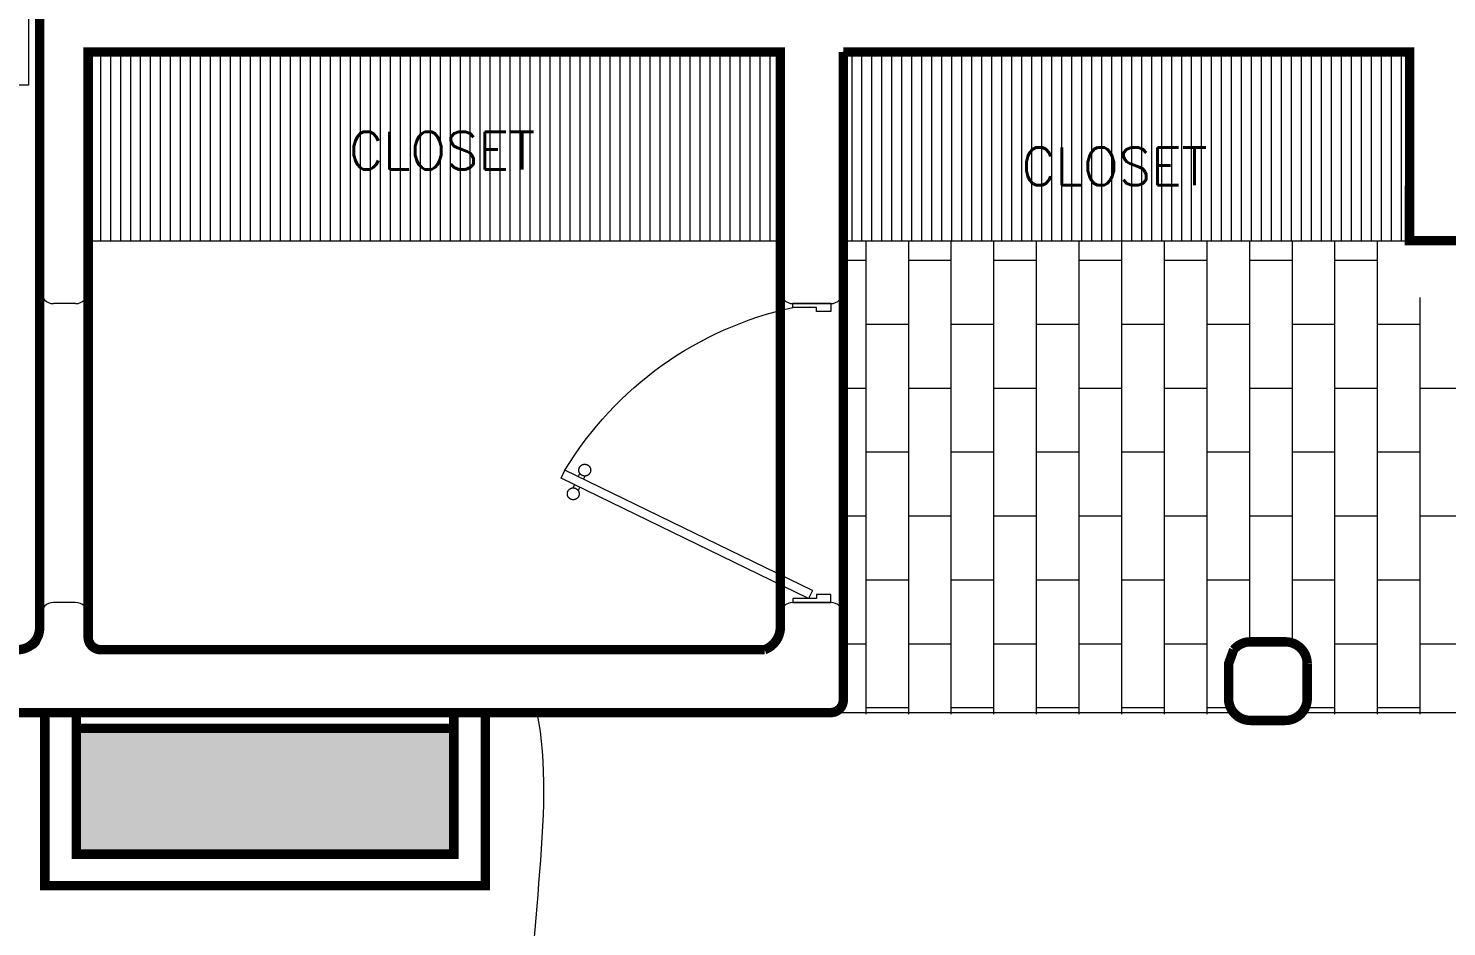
# Model space of a CAD drawing. Header units: metres. Extents: x 113 to 2416, y -346 to 476.
# Drawn here: x 131.527 to 136.035, y -202.112 to -199.256 of the extents above; entities that cross this region are included whole.
import ezdxf

# ---------------------------------------------------------------- set-up
doc = ezdxf.new("R2010")
doc.units = ezdxf.units.M
doc.linetypes.add('0', pattern=[0])
doc.layers.get('0').update_dxf_attribs({"color": 250, "linetype": '0', "lineweight": 20})
for name, color, linetype, lineweight in [('A-DOOR', 35, 'Continuous', 5), ('A-WALL', 250, 'Continuous', 20), ('baños', 140, 'Continuous', 0), ('closets', 253, 'Continuous', 0), ('MOBILIARIOS', 252, 'Continuous', 0), ('piso', 253, 'Continuous', 0), ('textos', 7, 'Continuous', 0)]:
    doc.layers.add(name, color=color, linetype=linetype, lineweight=lineweight)
doc.layers.add('hatch piso', color=253, linetype='Continuous', lineweight=0, transparency=0.7)
doc.layers.add('REVESTIMIENTO EXTERIOR', color=7, linetype='Continuous', lineweight=5, true_color=0xffdebd)
doc.styles.get("Standard").update_dxf_attribs({"font": 'arial.ttf', "height": 0.1875})

# ---------------------------------------------------------------- blocks, each defined once
blk = doc.blocks.new('puerta 1.00')
at = {"layer": 'A-DOOR'}
for p, q in [((-0.15, -0.0125), (-0.9369, -0.3949)), ((-0.1376, -0.038), (-0.9245, -0.4204)), ((-0.1376, -0.038), (-0.15, -0.0125)), ((-0.8777, -0.3661), (-0.8826, -0.3559)), ((-0.9369, -0.3949), (-0.9245, -0.4204)), ((-0.8946, -0.3743), (-0.8996, -0.3641)), ((-0.8822, -0.3998), (-0.8772, -0.4101)), ((-0.8653, -0.3916), (-0.8603, -0.4018))]:
    blk.add_line(p, q, dxfattribs=at)
for points in [[(-0.08, 0), (-0.08, -0.025), (-0.125, -0.025), (-0.125, -0.0125), (-0.2, -0.0125), (-0.2, 0), (-0.08, 0)], [(-0.08, -0.95), (-0.08, -0.925), (-0.125, -0.925), (-0.125, -0.9375), (-0.2, -0.9375), (-0.2, -0.95), (-0.08, -0.95)]]:
    blk.add_lwpolyline(points, dxfattribs=at)
blk.add_arc((0.0366, 0.1602), 1.1229, 211.1336, 257.8343, dxfattribs=at)
for points in [[(-0.8982, -0.3642), (-0.9033, -0.3642), (-0.912, -0.3591), (-0.917, -0.3504), (-0.917, -0.3403), (-0.912, -0.3316), (-0.9033, -0.3265), (-0.8932, -0.3265), (-0.8844, -0.3316), (-0.8794, -0.3403), (-0.8794, -0.3504), (-0.8844, -0.3591), (-0.8932, -0.3642), (-0.8982, -0.3642)], [(-0.8617, -0.4394), (-0.8667, -0.4394), (-0.8754, -0.4344), (-0.8805, -0.4256), (-0.8805, -0.4156), (-0.8754, -0.4068), (-0.8667, -0.4018), (-0.8566, -0.4018), (-0.8479, -0.4068), (-0.8428, -0.4156), (-0.8428, -0.4257), (-0.8479, -0.4344), (-0.8566, -0.4394), (-0.8617, -0.4394)]]:
    blk.add_open_spline(points, degree=2, dxfattribs=at)
blk = doc.blocks.new('PL BASE 1N NASAS 09')
at = {"layer": 'closets', "transparency": 33554687}
h = blk.add_hatch(dxfattribs=at)
h.set_pattern_fill('LINE', color=256, scale=0.01, angle=90)
h.set_pattern_definition([(90, (85.973437, 55.724378), (-0.03175, 2e-18), [])])
h.paths.add_polyline_path([(-108.9329, -39.1497), (-108.9329, -39.7497)], flags=0)
h.paths.add_polyline_path([(-107.8863, -39.1497), (-107.8863, -39.7497), (-110.0811, -39.7497), (-110.0811, -39.1497)])
h = blk.add_hatch(dxfattribs=at)
h.set_pattern_fill('LINE', color=256, scale=0.01, angle=90)
h.set_pattern_definition([(90, (87.98024, 55.724378), (-0.03175, 2e-18), [])])
h.paths.add_polyline_path([(-106.9261, -39.161), (-106.9261, -39.7497)], flags=16)
h.paths.add_polyline_path([(-105.881, -39.1497), (-105.881, -39.7497), (-107.6815, -39.7497), (-107.6815, -39.1497)])
at = {"layer": 'A-WALL'}
for p, q in [((-110.2311, -39.9097), (-110.2311, -36.5397)), ((-110.0811, -39.9097), (-110.0811, -39.1497)), ((-110.0811, -39.1497), (-107.8811, -39.1497)), ((-107.8811, -39.1497), (-107.8811, -39.9097)), ((-107.6811, -39.1497), (-105.881, -39.1497)), ((-107.6811, -39.1497), (-107.6811, -39.9097)), ((-105.881, -39.7497), (-105.881, -39.1497)), ((-105.881, -39.4497), (-105.881, -39.5497)), ((-104.971, -39.7497), (-105.8815, -39.7497)), ((-110.1211, -39.9497), (-110.1911, -39.9497)), ((-107.7211, -39.9497), (-107.8411, -39.9497)), ((-110.1211, -40.8997), (-110.1911, -40.8997)), ((-107.7211, -40.8997), (-107.8411, -40.8997)), ((-110.2311, -40.9397), (-110.2311, -41.0097)), ((-110.0811, -40.9397), (-110.0811, -41.0097)), ((-107.8811, -40.9397), (-107.8811, -41.0097)), ((-107.8811, -40.9697), (-107.8811, -40.9797)), ((-107.6811, -40.9397), (-107.6811, -41.2097)), ((-110.2711, -41.0497), (-112.399, -41.0497)), ((-107.9211, -41.0497), (-110.0411, -41.0497)), ((-107.7211, -41.2497), (-112.4011, -41.2497))]:
    blk.add_line(p, q, dxfattribs=at)
blk.add_lwpolyline([(-106.3867, -41.2748), (-106.2767, -41.2748, 0.414214), (-106.2067, -41.2048), (-106.2067, -41.0948, 0.414214), (-106.2767, -41.0248), (-106.3867, -41.0248, 0.414214), (-106.4567, -41.0948), (-106.4567, -41.2048, 0.414214)], format="xyb", close=True, dxfattribs=at)
for centre, start, end in [((-110.1911, -39.9097), 180, 270), ((-110.1211, -39.9097), 270, 0), ((-107.8411, -39.9097), 180, 270), ((-107.7211, -39.9097), 270, 360), ((-110.1911, -40.9397), 90, 180), ((-110.1211, -40.9397), 360, 90), ((-107.8411, -40.9397), 90, 180), ((-107.7211, -40.9397), 0, 90), ((-110.2711, -41.0097), 270, 0), ((-110.0411, -41.0097), 180, 270), ((-107.9211, -41.0097), 270, 0), ((-107.7211, -41.2097), 270, 0)]:
    blk.add_arc(centre, 0.04, start, end, dxfattribs=at)
at = {"layer": 'closets', "transparency": 33554687}
for p, q in [((-110.0811, -39.7497), (-107.8863, -39.7497)), ((-107.6815, -39.7497), (-105.8815, -39.7497))]:
    blk.add_line(p, q, dxfattribs=at)
at = {"layer": 'piso'}
for p, q in [((-107.6811, -39.9097), (-107.6811, -40.9397)), ((-107.7211, -41.2497), (-106.4365, -41.2497)), ((-106.2269, -41.2497), (-103.2647, -41.2497))]:
    blk.add_line(p, q, dxfattribs=at)
at = {"layer": 'A-DOOR', "xscale": -1, "rotation": 180}
blk.add_blockref('puerta 1.00', (-107.6411, -40.8997), dxfattribs=at)
at = {"layer": 'textos', "char_height": 0.15, "width": 3.404877, "attachment_point": 9}
for insert in [(-107.2541, -39.5232), (-105.1165, -39.5732)]:
    blk.add_mtext('\\pxqc;{\\Fromans|c0;\\H0.8x;CLOSET\\H1.25x; }', dxfattribs=dict(at, insert=insert))
blk = doc.blocks.new('A$C58f5b6b7')
at = {"layer": 'MOBILIARIOS'}
for points in [[(0, 0.2526), (2, 0.2526), (2, 0), (0, 0)], [(0.382, 0.1596), (0.382, 0.1691), (1.618, 0.1691), (1.618, 0.1596)]]:
    blk.add_lwpolyline(points, close=True, dxfattribs=at)
for points in [[(1.6059, 0.1595), (1.5823, 0.1372), (1, 0.1372), (0.4177, 0.1372), (0.3941, 0.1595)], [(1.5823, 0.1372), (1.54, 0.0973), (0.46, 0.0973), (0.4177, 0.1372)]]:
    blk.add_lwpolyline(points, dxfattribs=at)
for points, degree in [([(0.4512, 0.2382, -0.0047), (0.4469, 0.2461, -0.0047), (0.4415, 0.2461, -0.0047), (0.4325, 0.2461, -0.0047), (0.4368, 0.237, -0.0047)], 3), ([(0.4368, 0.237, -0.0047), (0.4526, 0.2031, -0.0047), (0.4683, 0.1691, -0.0047)], 2), ([(0.4885, 0.1691, -0.0047), (0.4698, 0.2037, -0.0047), (0.4512, 0.2382, -0.0047)], 2), ([(1.5115, 0.1691, -0.0047), (1.5302, 0.2037, -0.0047), (1.5488, 0.2382, -0.0047)], 2), ([(1.5632, 0.237, -0.0047), (1.5474, 0.2031, -0.0047), (1.5317, 0.1691, -0.0047)], 2), ([(1.5488, 0.2382, -0.0047), (1.5531, 0.2461, -0.0047), (1.5585, 0.2461, -0.0047), (1.5675, 0.2461, -0.0047), (1.5632, 0.237, -0.0047)], 3), ([(0.4368, 0.0172, -0.0047), (0.4554, 0.0572, -0.0047), (0.474, 0.0973, -0.0047)], 2), ([(0.4951, 0.0973, -0.0047), (0.4731, 0.0566, -0.0047), (0.4512, 0.016, -0.0047)], 2), ([(1.5049, 0.0973), (1.5269, 0.0566), (1.5488, 0.016)], 2), ([(1.5632, 0.0172), (1.5446, 0.0572), (1.526, 0.0973)], 2)]:
    blk.add_open_spline(points, degree=degree, dxfattribs=at)
for points in [[(0.4512, 0.016, -0.0047), (0.4469, 0.0081, -0.0047), (0.4415, 0.0081, -0.0047), (0.4325, 0.0081, -0.0047), (0.4368, 0.0172, -0.0047)], [(1.5488, 0.016), (1.5531, 0.0081), (1.5585, 0.0081), (1.5675, 0.0081), (1.5632, 0.0172)]]:
    blk.add_open_spline(points, degree=3, knots=[-0.08544201, -0.08544201, -0.08544201, -0.08544201, -0.04272101, 0, 0, 0, 0], dxfattribs=at)
blk = doc.blocks.new('PL MUEBLES 1N NASAS 09')
at = {"layer": 'hatch piso'}
h = blk.add_hatch(dxfattribs=at)
h.set_pattern_fill('AR-BRSTD', color=256, scale=0.002, angle=-90)
h.set_pattern_definition([(270, (-8.74588, 232.01007), (0.1354836, -2e-17), []), (0, (-8.74588, 232.01007), (0.1354836, 0.2032), [0.1354836, -0.1354836])])
edge = h.paths.add_edge_path()
edge.add_line((62.3305, 47.1481), (63.2305, 47.1481))
edge.add_line((63.2305, 47.1481), (63.2305, 48.4481))
edge.add_line((63.2305, 48.4481), (56.5331, 48.4481))
edge.add_line((56.5331, 48.4481), (56.5331, 48.2731))
edge.add_line((56.5331, 48.2731), (56.3831, 48.2731))
edge.add_line((56.3831, 48.2731), (56.3831, 48.4536))
edge.add_line((56.3831, 48.4536), (54.5879, 48.4536))
edge.add_line((54.5879, 48.4536), (54.5879, 46.9481))
edge.add_line((54.5879, 46.9481), (55.8257, 46.9481))
edge.add_arc((55.8755, 46.9973), 0.07, 180, 224.6727, ccw=False)
edge.add_line((55.8055, 46.9973), (55.8055, 47.1073))
edge.add_arc((55.8755, 47.1073), 0.07, 90, 180, ccw=False)
edge.add_line((55.8755, 47.1773), (55.9855, 47.1773))
edge.add_arc((55.9855, 47.1073), 0.07, 0, 90, ccw=False)
edge.add_line((56.0555, 47.1073), (56.0555, 46.9973))
edge.add_arc((55.9855, 46.9973), 0.07, -44.6727, 0, ccw=False)
edge.add_line((56.0353, 46.9481), (59.0257, 46.9481))
edge.add_arc((59.0755, 46.9973), 0.07, 180, 224.6728, ccw=False)
edge.add_line((59.0055, 46.9973), (59.0055, 47.1073))
edge.add_arc((59.0755, 47.1073), 0.07, 90, 180, ccw=False)
edge.add_line((59.0755, 47.1773), (59.1855, 47.1773))
edge.add_arc((59.1855, 47.1073), 0.07, 0, 90, ccw=False)
edge.add_line((59.2555, 47.1073), (59.2555, 46.9973))
edge.add_arc((59.1855, 46.9973), 0.07, -90, 0, ccw=False)
edge.add_line((59.1855, 46.9273), (59.0755, 46.9273))
edge.add_arc((59.0755, 46.9973), 0.07, 229.9948, 270, ccw=False)
edge.add_line((59.0305, 46.9437), (59.0305, 44.972))
edge.add_arc((59.0755, 44.9184), 0.07, 90, 130.0052, ccw=False)
edge.add_line((59.0755, 44.9884), (59.1855, 44.9884))
edge.add_arc((59.1855, 44.9184), 0.07, 0, 90, ccw=False)
edge.add_line((59.2555, 44.9184), (59.2555, 44.8084))
edge.add_arc((59.1855, 44.8084), 0.07, -90, 0, ccw=False)
edge.add_line((59.1855, 44.7384), (59.0755, 44.7384))
edge.add_arc((59.0755, 44.8084), 0.07, 229.9948, 270, ccw=False)
edge.add_line((59.0305, 44.7548), (59.0305, 41.172))
edge.add_arc((59.0755, 41.1184), 0.07, 90, 130.0052, ccw=False)
edge.add_line((59.0755, 41.1884), (59.1855, 41.1884))
edge.add_arc((59.1855, 41.1184), 0.07, 0, 90, ccw=False)
edge.add_line((59.2555, 41.1184), (59.2555, 41.0084))
edge.add_arc((59.1855, 41.0084), 0.07, -90, 0, ccw=False)
edge.add_line((59.1855, 40.9384), (59.0755, 40.9384))
edge.add_arc((59.0755, 41.0084), 0.07, 180, 270, ccw=False)
edge.add_line((59.0055, 41.0084), (59.0055, 41.1184))
edge.add_arc((59.0755, 41.1184), 0.07, 149.8481, 180, ccw=False)
edge.add_line((59.0149, 41.1535), (56.0391, 41.1535))
edge.add_arc((55.9855, 41.1085), 0.07, 0, 40.0052, ccw=False)
edge.add_line((56.0555, 41.1085), (56.0555, 40.9985))
edge.add_arc((55.9855, 40.9985), 0.07, -90, 0, ccw=False)
edge.add_line((55.9855, 40.9285), (55.8755, 40.9285))
edge.add_arc((55.8755, 40.9985), 0.07, 180, 270, ccw=False)
edge.add_line((55.8055, 40.9985), (55.8055, 41.1085))
edge.add_arc((55.8755, 41.1085), 0.07, 139.9948, 180, ccw=False)
edge.add_line((55.8219, 41.1535), (50.4363, 41.1535))
edge.add_arc((50.3827, 41.1085), 0.07, 0, 40.0052, ccw=False)
edge.add_line((50.4527, 41.1085), (50.4527, 40.9985))
edge.add_arc((50.3827, 40.9985), 0.07, -90, 0, ccw=False)
edge.add_line((50.3827, 40.9285), (50.2727, 40.9285))
edge.add_arc((50.2727, 40.9985), 0.07, 180, 270, ccw=False)
edge.add_line((50.2027, 40.9985), (50.2027, 41.1085))
edge.add_arc((50.2727, 41.1085), 0.07, 139.9948, 180, ccw=False)
edge.add_line((50.2191, 41.1535), (46.4305, 41.1535))
edge.add_line((46.4305, 41.1535), (46.4305, 40.9535))
edge.add_line((46.4305, 40.9535), (44.3305, 40.9535))
edge.add_line((44.3305, 40.9535), (44.3305, 39.3536))
edge.add_line((44.3305, 39.3536), (47.8305, 39.3536))
edge.add_line((47.8305, 39.3536), (47.8305, 38.9536))
edge.add_line((47.8305, 38.9536), (62.3305, 38.9536))
edge.add_line((62.3305, 38.9536), (62.3305, 47.1481))
at = {"layer": 'baños'}
blk.add_blockref('PL BASE 1N NASAS 09', (162.2615, 88.2033), dxfattribs=at)
at = {"layer": 'MOBILIARIOS', "rotation": 90.00000000000001}
blk.add_blockref('A$C58f5b6b7', (51.9905, 48.9481, 0.0047), dxfattribs=at)

msp = doc.modelspace()

# ---------------------------------------------------------------- hatches: boundary and pattern name
at = {"layer": 'piso', "transparency": 33554554}
h = msp.add_hatch(color=256, dxfattribs=at)
h.set_gradient(color1=(122, 175, 223), color2=(173, 221, 247), rotation=90)
h.paths.add_polyline_path([(132.1349, -201.4812), (131.6794, -201.4812), (131.6794, -201.8812), (132.1349, -201.8812)])
h.paths.add_polyline_path([(132.8794, -201.4812), (132.1349, -201.4812), (132.1349, -201.8812), (132.8794, -201.8812)])

# ---------------------------------------------------------------- linework, layer by layer
msp.add_line((131.6794, -201.4812), (132.8794, -201.4812))
msp.add_lwpolyline([(131.5794, -201.9812), (132.9794, -201.9812), (132.9794, -201.4312), (131.5794, -201.4312)], close=True)
msp.add_lwpolyline([(131.6794, -201.4312), (131.6794, -201.8812), (132.8794, -201.8812), (132.8794, -201.4312)])
msp.add_open_spline([(138.5671, -203.869), (137.9791, -203.8217), (136.6927, -203.9996), (135.4588, -204.2249), (134.1174, -204.3132), (133.5326, -203.377), (132.9829, -202.6494), (133.2109, -201.7416), (133.1441, -201.4312)], degree=3)
at = {"layer": 'REVESTIMIENTO EXTERIOR', "const_width": 0.03}
for points in [[(127.3671, -195.7012, -0.414214), (127.4371, -195.6312), (131.493, -195.6312, -0.414214), (131.563, -195.7012), (131.563, -201.1612, -0.414214), (131.493, -201.2312), (127.4371, -201.2312, -0.414214), (127.3671, -201.1612)], [(131.7571, -201.2312), (133.867, -201.2312, 0.304129), (133.9171, -201.1612), (133.9171, -199.4012), (133.9171, -199.3312), (131.7871, -199.3312), (131.7171, -199.3312), (131.7171, -201.1912, 0.414214)]]:
    msp.add_lwpolyline(points, format="xyb", close=True, dxfattribs=at)
for points in [[(125.9271, -207.4312), (125.8971, -207.4312), (123.9171, -207.4312, 0.414214), (123.8671, -207.4812), (123.8671, -208.9812, 0.414214), (123.9171, -209.0312), (127.2971, -209.0312, -0.414214), (127.3671, -209.1012), (127.3671, -209.4312), (129.8971, -209.4312), (141.7971, -209.4312, 0.414214), (141.8671, -209.3612), (141.8671, -201.2712, -0.395172), (141.9158, -201.2261), (142.6971, -201.2312), (142.7671, -201.1612), (142.7671, -200.0012, 0.414214), (142.6971, -199.9312), (141.6471, -199.9312), (135.9166, -199.9312), (135.9171, -199.3312), (134.1171, -199.3312)], [(134.1171, -199.3312), (134.1171, -201.3912, -0.414214), (134.0771, -201.4312)], [(135.3578, -201.4312, -0.176177), (135.3415, -201.3862), (135.3415, -201.2762), (135.3579, -201.2312, -0.221494), (135.4115, -201.2062), (135.5215, -201.2062, -0.409841), (135.5915, -201.2752), (135.5915, -201.3862, -0.176177), (135.5751, -201.4312)], [(135.3578, -201.4312, 0.221848), (135.4115, -201.4562), (135.5215, -201.4562, 0.221848), (135.5751, -201.4312)]]:
    msp.add_lwpolyline(points, format="xyb", dxfattribs=at)
at = {"layer": 'REVESTIMIENTO EXTERIOR', "color": 30, "true_color": 0xf8991e, "const_width": 0.03}
msp.add_lwpolyline([(134.0771, -201.4312), (127.4071, -201.4312, 0.414214), (127.3671, -201.4712)], format="xyb", dxfattribs=at)
for points in [[(131.5794, -201.4312), (131.5794, -201.9812), (132.9794, -201.9812), (132.9794, -201.4312)], [(131.6794, -201.4312), (131.6794, -201.8812), (132.8794, -201.8812), (132.8794, -201.4312)]]:
    msp.add_lwpolyline(points, dxfattribs=at)
at = {"layer": 'REVESTIMIENTO EXTERIOR', "const_width": 0.03}
msp.add_lwpolyline([(131.6794, -201.4812), (132.8794, -201.4812)], dxfattribs=at)
at = {"layer": 'REVESTIMIENTO EXTERIOR'}
msp.add_open_spline([(138.5671, -203.869), (137.9791, -203.8217), (136.6927, -203.9996), (135.4588, -204.2249), (134.1174, -204.3132), (133.5326, -203.377), (132.9829, -202.6494), (133.2109, -201.7416), (133.1441, -201.4312)], degree=3, dxfattribs=at)

# ---------------------------------------------------------------- block references
msp.add_blockref('PL MUEBLES 1N NASAS 09', (79.5366, -248.3847))

doc.saveas('drawing.dxf')
